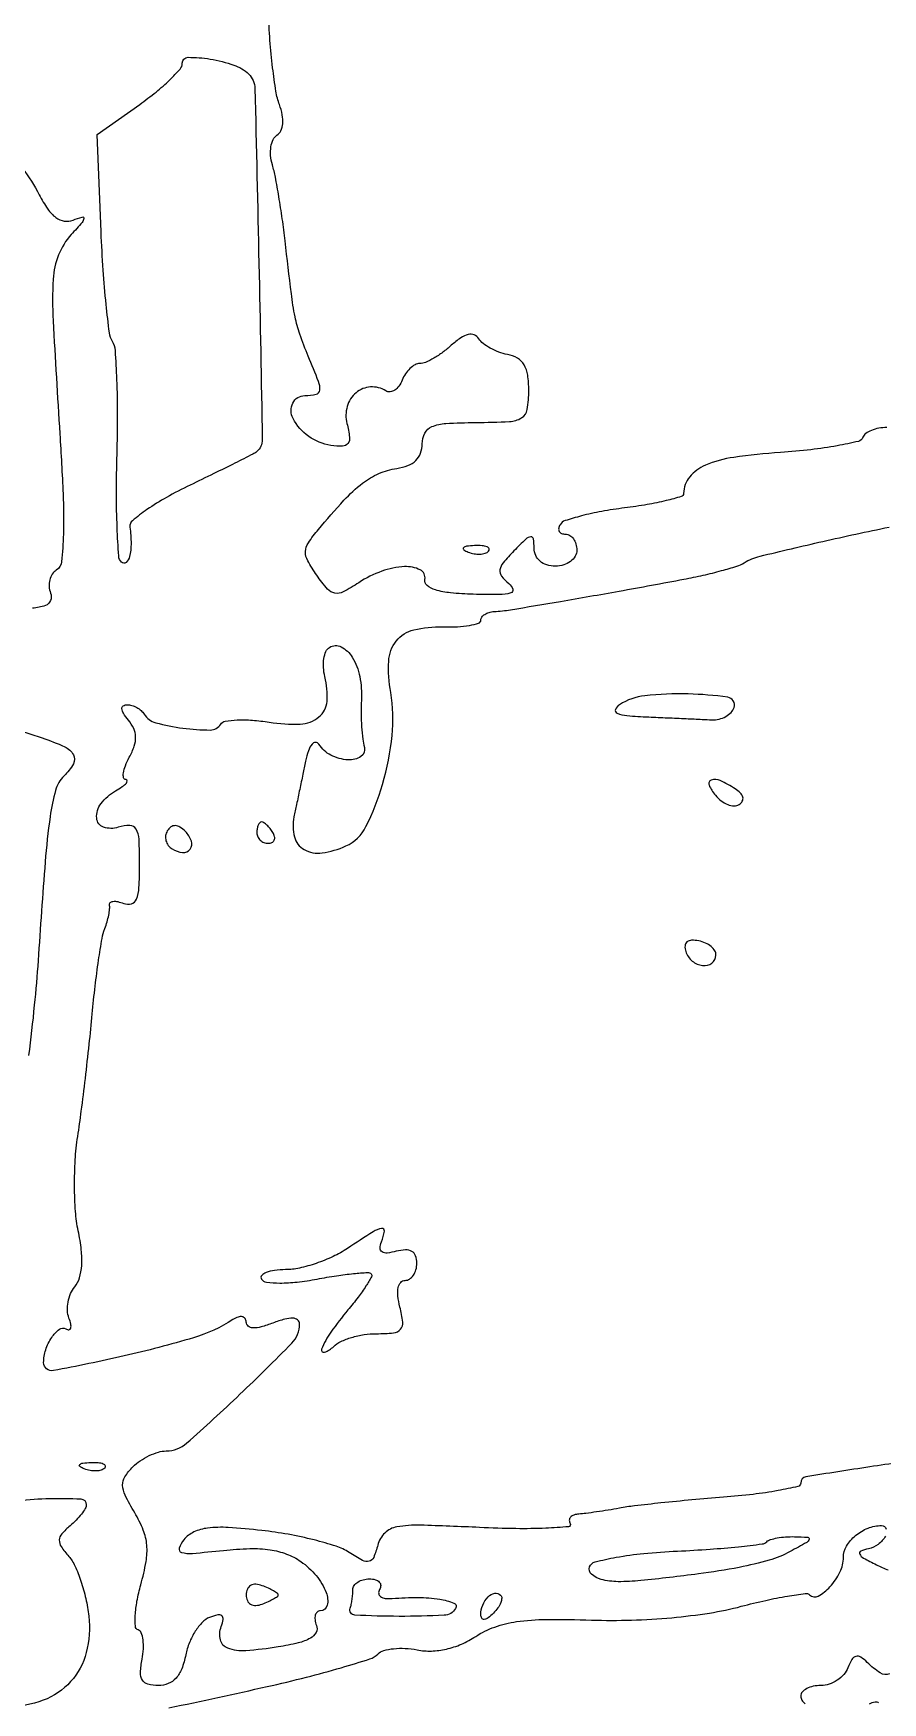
# Model space of a CAD drawing. Extents: x 0 to 4160, y 0 to 3120.
# Drawn here: x 2117 to 2196.7, y 2051.4 to 2208 of the extents above; entities that cross this region are included whole.
import ezdxf

# ---------------------------------------------------------------- set-up
doc = ezdxf.new("R2010")
doc.units = 0

msp = doc.modelspace()

# ---------------------------------------------------------------- linework, layer by layer
for points in [[(4159.499279, 606.274193, 0.000001), (4159.667734, 974.478125, 0.000057)], [(757.647081, 3119.740147, 0.000002), (520.492565, 3119.487217, 0.4139)], [(1964.75, 0.149832, 0.000016), (2717.930904, 0.232101, 0.000028), (3351.473438, 0.357111)], [(2197.083333, 2171, 0.044584), (2196.325369, 2170.932279, 0.052092), (2195.631771, 2170.731097, 0.059894), (2195.098644, 2170.435651, 0.150086), (2194.833333, 2170.084586, -0.253095), (2194.401307, 2169.701208, -0.011845), (2192.425248, 2169.287582, -0.017147), (2189.962293, 2168.919475, -0.011229), (2187.103682, 2168.656855, 0.017472), (2182.721845, 2168.199069, 0.065156), (2180.055284, 2167.46348, 0.122226), (2178.584272, 2166.362439, 0.16714), (2178.015313, 2164.821956, -0.324644), (2177.789962, 2164.525768, -0.01255), (2176.384991, 2164.140744, -0.0182), (2174.60131, 2163.76805, -0.011323), (2172.486785, 2163.455082, 0.013535), (2170.335179, 2163.126892, 0.018855), (2168.432747, 2162.709177, 0.015531), (2166.911414, 2162.263622, 0.177133), (2166.427768, 2161.883126, 0.097229), (2166.301094, 2161.546308, 0.174827), (2166.353381, 2161.259418, 0.170755), (2166.578505, 2161.067434, 0.092227), (2166.940983, 2161, -0.140337), (2167.344827, 2160.884374, -0.099915), (2167.688914, 2160.559375, -0.085131), (2167.920655, 2160.073318, -0.06887), (2168, 2159.5, -0.130775), (2167.846791, 2158.924246, -0.10214), (2167.416667, 2158.4375, -0.08892), (2166.769411, 2158.111864, -0.072314), (2166, 2158, -0.071708), (2165.187415, 2158.11714, -0.103073), (2164.548514, 2158.459371, -0.114466), (2164.143793, 2158.996562, -0.104815), (2164, 2159.674965, 0.03743), (2163.934446, 2160.549425, 0.40864), (2163.678563, 2160.742051, 0.157546), (2163.225426, 2160.526999, 0.008838), (2162.096415, 2159.424965, 0.021296), (2161.092892, 2158.319786, 0.137589), (2160.787921, 2157.639031, 0.207826), (2160.946188, 2157.049077, 0.057753), (2161.640019, 2156.357874, -0.154791), (2161.993049, 2155.836869, -0.41363), (2161.800248, 2155.480582, -0.072118), (2160.741934, 2155.324535, -0.008012), (2158.293604, 2155.357874, -0.016368), (2156.157862, 2155.491263, -0.050594), (2154.741696, 2155.77275, -0.095797), (2153.951648, 2156.192452, -0.279143), (2153.75, 2156.75, 0.339076), (2153.309415, 2157.647315, 0.128071), (2151.852729, 2157.951399, 0.074924), (2149.699991, 2157.518311, 0.05805), (2147.558899, 2156.446635, -0.023204), (2146.101812, 2155.585762, -0.166849), (2145.30706, 2155.460284, -0.172826), (2144.617762, 2155.851599, -0.025301), (2143.614316, 2157.140253, -0.026143), (2142.762028, 2158.503491, -0.136104), (2142.556755, 2159.357387, -0.138928), (2142.822767, 2160.185785, -0.027654), (2143.763387, 2161.443618, -0.011966), (2146.165054, 2164.174614, -0.041115), (2147.901773, 2165.771124, -0.062213), (2149.442229, 2166.688059, -0.068149), (2151.114469, 2167.162689, 0.056482), (2152.157395, 2167.432673, 0.100408), (2152.903272, 2167.906871, 0.113773), (2153.346829, 2168.587171, 0.087686), (2153.502674, 2169.462033, -0.116309), (2153.744232, 2170.480209, -0.183215), (2154.397516, 2171.081368, -0.081465), (2155.727932, 2171.377321, -0.011904), (2158.502674, 2171.46756, 0.009896), (2161.686502, 2171.558306, 0.124622), (2162.827223, 2171.906493, 0.220291), (2163.356352, 2172.691787, 0.039838), (2163.5, 2174.491832, 0.036961), (2163.394001, 2175.923797, 0.097586), (2163.05044, 2176.887867, 0.126466), (2162.432561, 2177.50194, 0.086024), (2161.5, 2177.851987, -0.041345), (2160.683826, 2178.077962, -0.037185), (2159.885121, 2178.441448, -0.039163), (2159.217025, 2178.878879, -0.087983), (2158.81105, 2179.325919, 0.155679), (2158.382622, 2179.686878, 0.157694), (2157.826727, 2179.730576, 0.093444), (2157.116992, 2179.413021, 0.032137), (2156.232309, 2178.710237, -0.025413), (2155.430664, 2178.055656, -0.027292), (2154.585015, 2177.502382, -0.028242), (2153.812501, 2177.111599, -0.103329), (2153.278248, 2177, 0.125123), (2152.826779, 2176.885225, 0.064155), (2152.350379, 2176.540757, 0.057597), (2151.922629, 2176.034515, 0.055076), (2151.614052, 2175.436618, -0.062611), (2151.316505, 2174.88074, -0.09349), (2150.921038, 2174.498926, -0.121501), (2150.493634, 2174.347939, -0.164289), (2150.097305, 2174.439862, 0.153883), (2148.654908, 2174.805409, 0.161883), (2147.297255, 2174.266057, 0.15047), (2146.466625, 2172.97858, 0.130781), (2146.443782, 2171.367966, -0.027713), (2146.687988, 2170.101537, -0.195302), (2146.53544, 2169.505776, -0.235299), (2146.03414, 2169.249751, -0.040382), (2144.935935, 2169.327548, -0.116821), (2142.855134, 2170.168387, -0.118957), (2141.389042, 2171.848846, -0.23784), (2141.36944, 2173.293271, -0.286841), (2142.5, 2174, 0.054174), (2143.556228, 2174.114776, 0.328115), (2143.898101, 2174.504393, 0.115166), (2143.78274, 2175.304499, 0.00624), (2142.818157, 2177.6849, -0.015556), (2142.024997, 2179.752092, -0.034237), (2141.579015, 2181.383781, -0.019117), (2141.228944, 2183.551201, -0.002153), (2140.644277, 2188.5, 0.00667), (2140.38061, 2190.571009, 0.006437), (2140.058956, 2192.659035, 0.006381), (2139.728591, 2194.490317, 0.023301), (2139.450572, 2195.637141, -0.050187), (2139.289358, 2196.502716, -0.058805), (2139.317418, 2197.336923, -0.068456), (2139.518915, 2198.017624, -0.149276), (2139.874671, 2198.422543, 0.148097), (2140.24552, 2198.842681, 0.086466), (2140.417429, 2199.49785, 0.06704), (2140.375742, 2200.334601, 0.041527), (2140.11601, 2201.285402, -0.0472), (2139.78859, 2202.53969, -0.010385), (2139.477103, 2204.746153, -0.010716), (2139.223705, 2207.32244, -0.01012), (2139.075044, 2209.956822, 0.01712)], [(2116.013316, 2195.297621, -0.045365), (2117.588633, 2192.828602, 0.031037), (2118.386763, 2191.495014, 0.082329), (2119.154142, 2190.696703, 0.123683), (2119.934544, 2190.371576, 0.129476), (2120.761526, 2190.461983, -0.021573), (2121.609845, 2190.746187, -0.538229), (2121.766384, 2190.612345, -0.148323), (2121.602288, 2190.243521, -0.005612), (2120.591781, 2189.101417, 0.089047), (2119.398668, 2187.189627, 0.080947), (2118.893384, 2184.916948, 0.028111), (2118.889384, 2181.006518, 0.002112), (2119.520288, 2170.399041, -0.005391), (2119.817763, 2164.775487, -0.01699), (2119.848315, 2160.999131, -0.018181), (2119.687254, 2158.414905, -0.23378), (2119.189337, 2157.617016, 0.11164), (2118.811081, 2157.245854, 0.081909), (2118.576531, 2156.704796, 0.076448), (2118.518268, 2156.080103, 0.076852), (2118.650663, 2155.467975, -0.190322), (2118.643824, 2154.765724, -0.212499), (2118.158745, 2154.298976, -0.07467), (2116.960726, 2154.058234, -0.012312)], [(2201.161914, 2074.274819, 0.007379), (2195.481929, 2073.508727, 0.003351), (2189.489724, 2072.569194, 0.367458), (2189, 2071.992803, -0.350361), (2188.737715, 2071.664443, -0.010146), (2186.870313, 2071.281001, -0.016271), (2184.529514, 2070.927966, -0.009955), (2181.75, 2070.656826, 0.003334), (2178.791007, 2070.407687, 0.003544), (2175.895312, 2070.123717, 0.003375), (2173.406731, 2069.844853, 0.016313), (2172, 2069.630859, -0.005389), (2170.946859, 2069.447034, -0.004816), (2169.849851, 2069.278544, -0.004835), (2168.861386, 2069.1462, -0.014964), (2168.190983, 2069.083333, 0.065079), (2167.726452, 2068.992283, 0.127453), (2167.412642, 2068.788, 0.17706), (2167.297359, 2068.507307, 0.149293), (2167.379506, 2068.194963, -0.5588), (2167.227413, 2067.892235, -0.010506), (2165.087322, 2067.752797, -0.014818), (2162.29494, 2067.712531, -0.00814), (2158.877652, 2067.820193, 0.004488), (2153.327804, 2068.035621, 0.050284), (2151.126821, 2067.879837, 0.150854), (2149.996105, 2067.304626, 0.137093), (2149.334412, 2066.17079, -0.032325), (2148.953249, 2065.022157, -0.237895), (2148.531147, 2064.652948, -0.188718), (2147.914736, 2064.728213, -0.019979), (2146.645283, 2065.479706, 0.064906), (2145.428904, 2066.059541, 0.017168), (2143.355907, 2066.65758, 0.017123), (2140.929665, 2067.180524, 0.016842), (2138.459932, 2067.539561, 0.011445), (2135.313768, 2067.816485, 0.045698), (2133.381069, 2067.765395, 0.078971), (2132.088841, 2067.400271, 0.111732), (2131.144476, 2066.674083, 0.092796), (2130.709726, 2065.892572, 0.43192), (2130.927367, 2065.487308, 0.086733), (2131.949028, 2065.39563, 0.005889), (2134.864585, 2065.674373, -0.020022), (2137.329414, 2065.839897, -0.04253), (2139.236841, 2065.729155, -0.053876), (2140.781454, 2065.333681, -0.063263), (2142.117835, 2064.630018, -0.066588), (2143.558658, 2063.303832, -0.079755), (2144.497137, 2061.719057, -0.14873), (2144.593204, 2060.523559, -0.352524), (2143.942901, 2060, 0.184608), (2143.651625, 2059.888662, 0.147188), (2143.475001, 2059.599483, 0.100085), (2143.450055, 2059.158624, 0.055915), (2143.585979, 2058.636538, -0.2164), (2143.546922, 2057.984402, -0.144021), (2143.016112, 2057.439308, -0.069227), (2141.875883, 2056.991319, -0.019395), (2139.993922, 2056.615019, -0.021467), (2136.96294, 2056.262952, -0.105215), (2135.264423, 2056.497025, -0.252925), (2134.570423, 2057.274501, -0.151053), (2134.655015, 2058.543366, 0.049533), (2134.836524, 2059.205844, 0.277677), (2134.708025, 2059.533958, 0.224138), (2134.323606, 2059.617839, 0.035078), (2133.561086, 2059.385067, 0.110151), (2132.882615, 2058.934885, 0.049653), (2132.218753, 2058.090595, 0.045843), (2131.667688, 2057.02032, 0.04665), (2131.324745, 2055.873727, -0.041209), (2130.948734, 2054.564962, -0.091961), (2130.413319, 2053.682882, -0.116661), (2129.690115, 2053.17788, -0.094606), (2128.758423, 2053, -0.061591), (2127.785536, 2053.120299, -0.195459), (2127.266668, 2053.500289, -0.152519), (2127.085627, 2054.209494, -0.034041), (2127.238082, 2055.465114, 0.033235), (2127.356807, 2056.429936, 0.047735), (2127.322907, 2057.289785, 0.058337), (2127.157188, 2057.935174, 0.22295), (2126.865113, 2058.215114, -0.300028), (2126.600016, 2058.555021, -0.034392), (2126.589156, 2059.575013, -0.032438), (2126.754411, 2060.912166, -0.020465), (2127.111164, 2062.444506, 0.023168), (2127.605376, 2064.620434, 0.06547), (2127.677286, 2066.173945, 0.074867), (2127.344131, 2067.571888, 0.037557), (2126.538643, 2069.203869, -0.018242), (2125.647765, 2070.845976, -0.10555), (2125.404737, 2071.796635, -0.154251), (2125.619036, 2072.582777, -0.053345), (2126.366505, 2073.509362, -0.04765), (2127.057526, 2074.079883, -0.037553), (2127.900033, 2074.562125, -0.038724), (2128.759004, 2074.892711, -0.072622), (2129.493789, 2075, 0.183016), (2131.408122, 2075.724989, 0.009234), (2136.414397, 2080.319333, 0.008899), (2141.264339, 2085.105523, 0.196008), (2142, 2086.910032, 0.225353), (2141.820434, 2087.288208, 0.163489), (2141.377691, 2087.4549, 0.076717), (2140.612973, 2087.364891, 0.02326), (2139.5, 2087, -0.023321), (2138.390274, 2086.636324, -0.076033), (2137.624541, 2086.545329, -0.161499), (2137.180088, 2086.709447, -0.228043), (2137, 2087.083768, 0.146274), (2136.899519, 2087.419887, 0.204081), (2136.64145, 2087.591629, 0.133607), (2136.24041, 2087.559038, 0.055835), (2135.75, 2087.317113, -0.069721), (2132.050295, 2085.61758, -0.017068), (2125.551768, 2083.907822, -0.009501), (2118.911086, 2082.533082, -0.469538), (2118, 2083.289382, -0.080193), (2118.193589, 2084.488631, -0.066603), (2118.759996, 2085.65197, -0.083572), (2119.472091, 2086.411978, -0.310638), (2120.09333, 2086.442319, 0.161704), (2120.372568, 2086.37607, 0.312563), (2120.541113, 2086.516192, 0.124904), (2120.549722, 2086.893452, 0.03519), (2120.37667, 2087.460797, -0.081182), (2120.231471, 2088.161243, -0.056184), (2120.288063, 2088.970029, -0.055423), (2120.525945, 2089.758998, -0.072414), (2120.918176, 2090.401408, 0.102585), (2121.364923, 2091.242473, 0.055349), (2121.567977, 2092.40288, 0.043628), (2121.532016, 2093.867186, 0.02397), (2121.246705, 2095.638673, -0.033888), (2120.98828, 2097.474266, -0.016616), (2120.896453, 2099.834485, -0.016403), (2120.963489, 2102.303405, -0.022888), (2121.196572, 2104.5, 0.00569), (2121.531771, 2106.876848, 0.002713), (2121.911447, 2109.940625, 0.002689), (2122.273583, 2113.146305, 0.003822), (2122.558373, 2116, -0.006171), (2122.830047, 2118.598666, -0.007449), (2123.151553, 2121.03125, -0.006448), (2123.478447, 2123.067244, -0.0493), (2123.737213, 2124, 0.021956), (2123.948529, 2124.626669, 0.021992), (2124.103941, 2125.269116, 0.022461), (2124.189318, 2125.839987, 0.076716), (2124.170755, 2126.214012, -0.266659), (2124.243454, 2126.434519, -0.157512), (2124.504205, 2126.550551, -0.081153), (2124.951214, 2126.525616, -0.0372), (2125.511996, 2126.357023, 0.166688), (2126.224228, 2126.331323, 0.224908), (2126.695081, 2126.758435, 0.084047), (2126.940241, 2127.834939, 0.014055), (2127, 2129.960399, 0.011559), (2126.944088, 2132.378716, 0.117557), (2126.668238, 2133.337028, 0.27268), (2126.086941, 2133.673002, 0.074885), (2125, 2133.5, -0.160116), (2123.624896, 2133.514033, -0.30116), (2122.973501, 2134.356797, -0.185224), (2123.387136, 2135.72628, -0.096236), (2124.75, 2136.919901, 0.019286), (2125.371352, 2137.314653, 0.055798), (2125.75529, 2137.648701, 0.20065), (2125.830115, 2137.855449, 0.388812), (2125.714816, 2137.969591, -0.33696), (2125.503057, 2138.143913, -0.09614), (2125.48475, 2138.597345, -0.056278), (2125.666376, 2139.269864, -0.028804), (2126.03421, 2140.063922, 0.040058), (2126.496137, 2141.122887, 0.089281), (2126.629792, 2141.988684, 0.102377), (2126.447597, 2142.770445, 0.065019), (2125.946949, 2143.563922, -0.029199), (2125.484696, 2144.192166, -0.122299), (2125.332707, 2144.632206, -0.277517), (2125.459621, 2144.89345, -0.145299), (2125.818538, 2145, -0.072784), (2126.265851, 2144.934539, -0.052996), (2126.7302, 2144.740118, -0.053227), (2127.140936, 2144.453802, -0.07567), (2127.428743, 2144.115296, 0.190695), (2128.51058, 2143.30922, 0.033102), (2131.058999, 2142.799756, 0.031469), (2133.622087, 2142.624638, 0.261348), (2134.604384, 2143.168897, -0.218182), (2135.037084, 2143.457107, -0.029129), (2136.15625, 2143.569081, -0.029324), (2137.576578, 2143.544717, -0.020698), (2139.162276, 2143.35806, 0.049056), (2142.055131, 2143.18274, 0.163716), (2143.810157, 2143.847457, 0.204814), (2144.574577, 2145.315238, 0.080678), (2144.377364, 2147.632598, -0.045841), (2144.242602, 2148.499113, -0.054384), (2144.280668, 2149.326167, -0.063185), (2144.473721, 2149.995369, -0.153735), (2144.805666, 2150.379895, -0.262951), (2145.906284, 2150.423187, -0.138862), (2146.936893, 2149.46133, -0.087843), (2147.641613, 2147.637349, -0.061041), (2147.799837, 2145.42911, 0.014875), (2147.7744, 2144.19766, 0.013297), (2147.820022, 2142.919801, 0.013467), (2147.922503, 2141.774109, 0.039849), (2148.07604, 2141, -0.328216), (2147.750257, 2140.131377, -0.163313), (2146.550262, 2139.819937, -0.101412), (2144.932432, 2140.271113, -0.136159), (2143.818708, 2141.297795, 0.264899), (2143.507977, 2141.466543, 0.225505), (2143.169992, 2141.297406, 0.084661), (2142.836541, 2140.678672, 0.029414), (2142.568708, 2139.697845, 0.0002), (2142.312891, 2138.481882, 0.000124), (2142.012967, 2137.051667, 0.000124), (2141.717275, 2135.638142, 0.000223), (2141.475437, 2134.478041, 0.113765), (2141.515603, 2132.608479, 0.205695), (2142.430771, 2131.414002, 0.164603), (2144.122245, 2131.097428, 0.071689), (2146.343504, 2131.746742, 0.171705), (2148.224596, 2133.56211, 0.044831), (2149.779684, 2137.530443, 0.04486), (2150.681848, 2142.116948, 0.069497), (2150.544025, 2146.143896, -0.055215), (2150.3598, 2149.079906, -0.157166), (2151.071862, 2150.974908, -0.168198), (2152.715751, 2152.020036, -0.065434), (2155.432683, 2152.299074, 0.019379), (2156.800115, 2152.313316, 0.031639), (2157.952101, 2152.443375, 0.033525), (2158.795538, 2152.652199, 0.326144), (2159, 2152.932311, -0.161863), (2159.095033, 2153.218177, -0.08916), (2159.367188, 2153.472255, -0.072705), (2159.771904, 2153.656916, -0.056295), (2160.25, 2153.739197, 0.02619), (2161.785103, 2153.909252, 0.001509), (2166.458615, 2154.690888, 0.002313), (2171.984084, 2155.658487, 0.001754), (2178.036566, 2156.769182, 0.009425), (2179.856091, 2157.145311, 0.010932), (2181.571704, 2157.573449, 0.01003), (2183.003696, 2157.995294, 0.061837), (2183.700583, 2158.31495, -0.079431), (2185.181698, 2158.932522, -0.002968), (2191.070372, 2160.314916, -0.005987), (2197.284764, 2161.656821, -0.008725)], [(2114.787492, 2142.75307, -0.032255), (2117.850777, 2141.902175, -0.022686), (2119.973583, 2141.052349, -0.15749), (2120.790772, 2140.308323, -0.266635), (2120.789638, 2139.458351, -0.065825), (2119.907853, 2138.307853, 0.128111), (2119.121641, 2136.967739, 0.034072), (2118.606756, 2134.523444, 0.015879), (2118.144192, 2130.246711, 0.002016), (2117.47772, 2121, -0.008111), (2117.124796, 2116.815534, -0.005589), (2116.595227, 2112.0875, -0.005636)], [(2115.639783, 2070.354371, -0.020783), (2118.565604, 2070.543405, -0.017294), (2121.476669, 2070.509559, -0.400743), (2122, 2069.961468, -0.133514), (2121.902708, 2069.603612, -0.031229), (2121.551964, 2069.083548, -0.030024), (2121.058606, 2068.516275, -0.025561), (2120.474772, 2067.979062, 0.038127), (2119.698458, 2067.227888, 0.173149), (2119.467079, 2066.653162, 0.160079), (2119.643403, 2066.034449, 0.03138), (2120.360274, 2065.106618, -0.073892), (2120.934593, 2064.216594, -0.025952), (2121.491186, 2062.796944, -0.025104), (2121.949962, 2061.149234, -0.026835), (2122.22916, 2059.5, -0.091411), (2121.995934, 2056.089214, -0.121511), (2120.53177, 2053.360144, -0.120649), (2117.956848, 2051.612126, -0.089302), (2114.556886, 2051, -0.030759)], [(2129.737653, 2050.896265, 0.002934), (2138.955584, 2052.898816, 0.006833), (2142.646347, 2053.77644, 0.009623), (2145.909789, 2054.666863, 0.006298), (2148.603549, 2055.494848, 0.119209), (2149.351417, 2055.951417, -0.12716), (2149.901377, 2056.27545, -0.043246), (2150.818863, 2056.454789, -0.03968), (2151.910664, 2056.48458, -0.036355), (2153.026628, 2056.344674, 0.057065), (2154.363511, 2056.232934, 0.048712), (2155.76693, 2056.413507, 0.046463), (2157.172864, 2056.876562, 0.042278), (2158.516951, 2057.603064, -0.059926), (2160.299456, 2058.486936, -0.05009), (2162.352194, 2058.990417, -0.033415), (2165.132666, 2059.195495, -0.009987), (2169.386156, 2059.13953, 0.015746), (2173.137275, 2059.133374, 0.015389), (2176.910238, 2059.362388, 0.01612), (2180.434939, 2059.800411, 0.025223), (2183.425642, 2060.426333, -0.008985), (2185.731473, 2060.98762, -0.013712), (2187.752316, 2061.383368, -0.008205), (2189.430101, 2061.636176, -0.233759), (2189.833632, 2061.499701, 0.332479), (2190.639132, 2061.383365, 0.084981), (2191.740068, 2062.252155, 0.069218), (2192.680864, 2063.642345, 0.114681), (2193, 2065.015456, -0.135008), (2193.291512, 2066.075383, -0.085033), (2194.130237, 2067.058224, -0.079801), (2195.309601, 2067.757862, -0.09432), (2196.581787, 2068, -0.326562), (2197.024796, 2067.676121, -0.209224)], [(2196.955528, 2067.014268, -0.103129), (2196.266982, 2066.232859, -0.112989), (2195.344807, 2065.823324, 0.051481), (2194.632221, 2065.606185, 0.433736), (2194.528291, 2065.324663, 0.151974), (2194.884058, 2064.955175, 0.012298), (2196.094807, 2064.327796, 0.019559), (2197.214044, 2063.835509, 0.011162)], [(2197.337744, 2054.100493, -0.247255), (2196.459698, 2054.177466, -0.053343), (2195.232783, 2055.167217, 0.051647), (2194.629749, 2055.65706, 0.21548), (2194.178536, 2055.727343, 0.194307), (2193.79619, 2055.434394, 0.041719), (2193.425794, 2054.667217, -0.08931), (2193.039777, 2054.029846, -0.066582), (2192.417883, 2053.489745, -0.065542), (2191.664496, 2053.124646, -0.080263), (2190.893011, 2053, 0.050854), (2190.168668, 2052.926137, 0.070807), (2189.556072, 2052.70625, 0.0909), (2189.144157, 2052.381715, 0.182536), (2189, 2052, 0.140362), (2189.109202, 2051.618662, 0.099913), (2189.416146, 2051.29375, 0.085122)], [(2195.460347, 2051.282137, -0.079847), (2195.965829, 2051.467829, -0.249517), (2196.301258, 2051.365409, 0.346882)]]:
    msp.add_lwpolyline(points, format="xyb")
for points in [[(2137.229159, 2204.150079, -0.196379), (2137.815032, 2202.809503, -0.000815), (2138.185795, 2186.380669, -0.000721), (2138.507618, 2169.872752, -0.233404), (2137.9707, 2168.733886, -0.050106), (2137.608079, 2168.500677, -0.001394), (2135.942089, 2167.657327, -0.002849), (2133.972406, 2166.68115, -0.001951), (2131.725775, 2165.594451, 0.016261), (2129.523632, 2164.450394, 0.024407), (2127.689649, 2163.29939, 0.021522), (2126.330228, 2162.260994, 0.254645), (2126.094257, 2161.664599, -0.028225), (2126.197502, 2160.090488, -0.060925), (2126.061256, 2158.88603, -0.158202), (2125.730788, 2158.344771, -0.391967), (2125.305615, 2158.361052, -0.182152), (2125.037707, 2158.952933, -0.005824), (2124.895899, 2161.623821, -0.010566), (2124.830989, 2164.826336, -0.007058), (2124.885931, 2168.493255, 0.007189), (2124.940365, 2172.190965, 0.0101), (2124.874833, 2175.490583, 0.006729), (2124.727958, 2178.232594, 0.122255), (2124.462399, 2179.06084, -0.106653), (2124.170642, 2179.882821, -0.006183), (2123.859544, 2182.547931, -0.009166), (2123.584549, 2185.756163, -0.006599), (2123.390628, 2189.345304), (2123.017092, 2198.5), (2127.008546, 2201.314854, 0.016238), (2128.537343, 2202.4691, 0.022324), (2129.82751, 2203.609389, 0.019935), (2130.789678, 2204.616703, 0.182645), (2131, 2205.173262, -0.413568), (2131.551513, 2205.725994, -0.041276), (2133.609334, 2205.560397, -0.041455), (2135.840511, 2205.000973, -0.11106)], [(2157.8125, 2159.316886, 0.051402), (2158.359369, 2159.160852, 0.05415), (2158.916927, 2159.123424, 0.060344), (2159.402231, 2159.202593, 0.126455), (2159.729167, 2159.395833, 0.296942), (2159.77538, 2159.614691, 0.208169), (2159.592839, 2159.799335, 0.077125), (2159.112848, 2159.910055, 0.028489), (2158.416667, 2159.921053, 0.018894), (2157.670344, 2159.862007, 0.168741), (2157.37858, 2159.720685, 0.470617), (2157.395823, 2159.538436, 0.054073)], [(2172, 2145, 0.155307), (2171.631339, 2144.552326, 0.40961), (2171.776676, 2144.205451, 0.078394), (2172.706253, 2143.977937, 0.010193), (2174.75, 2143.848646, -0.000251), (2176.499349, 2143.772862, -0.000254), (2178.241146, 2143.695644, -0.000247), (2179.756967, 2143.626922, -0.00104), (2180.666667, 2143.583333, 0.071182), (2181.334912, 2143.645098, 0.069159), (2181.966146, 2143.891667, 0.074356), (2182.465727, 2144.278536, 0.110871), (2182.75, 2144.75, 0.468236), (2182.16285, 2145.698955, 0.029417), (2178.429126, 2146.006066, 0.031874), (2174.389497, 2145.842477, 0.117926)], [(2180.990862, 2136.51101, 0.057015), (2181.537349, 2135.987251, 0.069165), (2182.155439, 2135.639771, 0.082132), (2182.747486, 2135.513493, 0.151089), (2183.22007, 2135.63601, 0.125121), (2183.522353, 2135.948828, 0.192588), (2183.573772, 2136.316881, 0.136748), (2183.348827, 2136.715727, 0.055227), (2182.856763, 2137.109687, 0.032662), (2181.443277, 2137.880926, 0.188345), (2180.608907, 2137.932599, 0.444336), (2180.399887, 2137.469597, 0.070243)], [(2129.596556, 2133.156231, 0.105525), (2129.439393, 2132.716563, 0.099247), (2129.470283, 2132.240657, 0.096292), (2129.684746, 2131.801911, 0.09291), (2130.050219, 2131.468963, 0.116221), (2131.032006, 2131.141241, 0.258096), (2131.731074, 2131.448742, 0.251496), (2131.853466, 2132.214666, 0.113251), (2131.296201, 2133.103799, 0.053431), (2130.785686, 2133.515485, 0.136091), (2130.335356, 2133.655459, 0.169261), (2129.940704, 2133.531428, 0.094625)], [(2138, 2133, 0.105053), (2138.081062, 2132.618444, 0.099167), (2138.311086, 2132.29375, 0.09642), (2138.654762, 2132.076123, 0.093332), (2139.059017, 2132, 0.108972), (2139.413961, 2132.078288, 0.182303), (2139.6254, 2132.29375, 0.161196), (2139.656512, 2132.6179, 0.082592), (2139.5, 2133, 0.029505), (2139.231006, 2133.382774, 0.035638), (2138.933975, 2133.70625, 0.038439), (2138.65171, 2133.934461, 0.151918), (2138.440983, 2134, 0.210953), (2138.272352, 2133.92554, 0.081139), (2138.129539, 2133.70625, 0.061769), (2138.032345, 2133.382849, 0.042167)], [(2178.218166, 2121.845503, 0.139121), (2178.825283, 2120.95468, 0.144703), (2179.800731, 2120.532228, 0.193087), (2180.657365, 2120.760286, 0.222662), (2181.052821, 2121.5, 0.153371), (2180.947923, 2121.908094, 0.080237), (2180.600154, 2122.307742, 0.067404), (2180.071665, 2122.63905, 0.055333), (2179.437653, 2122.845503, 0.058438), (2178.766066, 2122.904421, 0.165894), (2178.33175, 2122.741918, 0.209098), (2178.147553, 2122.380834, 0.095591)], [(2146.5, 2094, -0.036461), (2145.145644, 2093.238752, -0.027159), (2143.556101, 2092.594872, -0.02771), (2141.982472, 2092.150602, -0.054406), (2140.690983, 2092.006589, 0.02978), (2139.650945, 2091.942142, 0.062324), (2138.865855, 2091.745088, 0.11868), (2138.451352, 2091.457443, 0.331795), (2138.422359, 2091.125626, 0.229372), (2138.89746, 2090.82359, 0.028879), (2140.147699, 2090.751505, 0.028402), (2141.76752, 2090.843837, 0.017743), (2143.647256, 2091.126412, -0.008578), (2145.469622, 2091.434611, -0.012973), (2147.065908, 2091.634274, -0.007683), (2148.391416, 2091.744708, -0.216583), (2148.706979, 2091.626354, -0.334655), (2148.746026, 2091.348305, -0.015373), (2148.225529, 2090.474254, -0.020348), (2147.488162, 2089.41595, -0.01257), (2146.541099, 2088.231212, 0.021548), (2144.940529, 2086.153575, 0.060256), (2144.071868, 2084.536556, 0.641708), (2144.34049, 2084.258672, 0.11214), (2145.2, 2084.8, -0.087536), (2145.858525, 2085.261012, -0.036514), (2146.875597, 2085.6475, -0.034702), (2148.051738, 2085.911466, -0.037868), (2149.219052, 2086, 0.02493), (2150.810479, 2086.079399, 0.190075), (2151.46452, 2086.416061, 0.212711), (2151.671589, 2087.084079, 0.031839), (2151.410644, 2088.5, -0.032626), (2151.220637, 2089.540175, -0.076525), (2151.250028, 2090.327651, -0.131105), (2151.485366, 2090.81387, -0.21819), (2151.891592, 2091, 0.144318), (2152.314276, 2091.124597, 0.099443), (2152.674405, 2091.474885, 0.083761), (2152.917085, 2091.998659, 0.066787), (2153, 2092.616631, 0.087906), (2152.878786, 2093.300757, 0.175731), (2152.530139, 2093.715836, 0.143416), (2151.936718, 2093.860655, 0.052611), (2151.074818, 2093.729816, -0.034565), (2150.207434, 2093.565989, -0.172357), (2149.731857, 2093.67423, -0.270094), (2149.555491, 2094.014615, -0.079381), (2149.681807, 2094.613185, 0.051582), (2149.952934, 2095.618863, 0.521069), (2149.691078, 2095.872949, 0.0944), (2148.899327, 2095.557977, 0.004522)], [(2123.729167, 2073.395833, -0.126455), (2123.402231, 2073.202593, -0.060344), (2122.916927, 2073.123424, -0.05415), (2122.359369, 2073.160852, -0.051402), (2121.8125, 2073.316886, -0.054073), (2121.395823, 2073.538436, -0.470617), (2121.37858, 2073.720685, -0.168741), (2121.670344, 2073.862007, -0.018894), (2122.416667, 2073.921053, -0.028489), (2123.112848, 2073.910055, -0.077125), (2123.592839, 2073.799335, -0.208169), (2123.77538, 2073.614691, -0.296942)], [(2188, 2065.560472, -0.054276), (2186.039158, 2064.75535, -0.022303), (2183.240964, 2064.080755, -0.016201), (2179.398584, 2063.462364, -0.006142), (2174, 2062.839382, -0.027697), (2171.873014, 2062.738859, -0.063135), (2170.282876, 2062.95364, -0.117449), (2169.386903, 2063.436372, -0.299647), (2169.205555, 2064.116664, -0.254676), (2169.717451, 2064.593827, -0.01814), (2171.686992, 2065.024481, -0.021022), (2174.278971, 2065.381699, -0.011844), (2177.446599, 2065.607708, 0.005735), (2180.498942, 2065.788043, 0.008642), (2183.153461, 2066.02162, 0.004269), (2185.383481, 2066.276018, 0.167355), (2185.824378, 2066.491044, -0.125079), (2186.151578, 2066.685639, -0.027185), (2186.795807, 2066.838733, -0.02673), (2187.581773, 2066.937898, -0.022822), (2188.416667, 2066.959962, -0.011566), (2189.656843, 2066.907414, -0.481419), (2189.790311, 2066.715625, -0.193777), (2189.560821, 2066.427252, -0.004437)], [(2137, 2061.5, 0.098585), (2137.107791, 2060.958625, 0.165571), (2137.410795, 2060.614011, 0.14841), (2137.889304, 2060.503621, 0.074756), (2138.5, 2060.638374, 0.015549), (2139.074741, 2060.879681, 0.023203), (2139.559375, 2061.128913, 0.019892), (2139.925857, 2061.35928, 0.247326), (2140, 2061.5, 0.247326), (2139.925857, 2061.64072, 0.019892), (2139.559375, 2061.871087, 0.023203), (2139.074741, 2062.120319, 0.015549), (2138.5, 2062.361626, 0.074756), (2137.889304, 2062.496379, 0.14841), (2137.410795, 2062.385989, 0.165571), (2137.107791, 2062.041375, 0.098585)], [(2149.500925, 2062.001497, 0.169868), (2149.420561, 2061.637074, 0.212143), (2149.596219, 2061.342407, 0.124445), (2150.042, 2061.170771, 0.05167), (2150.691908, 2061.159941, -0.022942), (2153.107933, 2061.258352, -0.037848), (2155.143527, 2061.093464, -0.054831), (2156.467427, 2060.732704, -0.467358), (2156.637156, 2060.221923, -0.247202), (2155.551379, 2059.582045, -0.012673), (2151.337446, 2059.487198, -0.012306), (2147.192568, 2059.601004, -0.4956), (2146.75, 2060.25, 0.030107), (2146.845988, 2060.608583, 0.014866), (2146.926562, 2061.073437, 0.014696), (2146.9818, 2061.56233, 0.020783), (2147, 2062, -0.153634), (2147.120018, 2062.381379, -0.097988), (2147.457961, 2062.70625, -0.080552), (2147.962904, 2062.925455, -0.062283), (2148.559017, 2063, -0.065998), (2149.110739, 2062.926856, -0.138614), (2149.478797, 2062.70669, -0.19117), (2149.608472, 2062.380567, -0.139457)], [(2160.183333, 2059.783333, -0.034019), (2159.693024, 2059.355562, -0.131573), (2159.322581, 2059.204271, -0.290264), (2159.093678, 2059.31173, -0.142677), (2159, 2059.633333, -0.094783), (2159.175276, 2060.54964, -0.102202), (2159.674729, 2061.309147, -0.145728), (2160.299565, 2061.647242, -0.253202), (2160.85, 2061.483333, -0.212536), (2160.959631, 2061.197768, -0.080535), (2160.867292, 2060.770833, -0.061283), (2160.5985, 2060.274266, -0.041736)]]:
    msp.add_lwpolyline(points, format="xyb", close=True)

doc.saveas('drawing.dxf')
